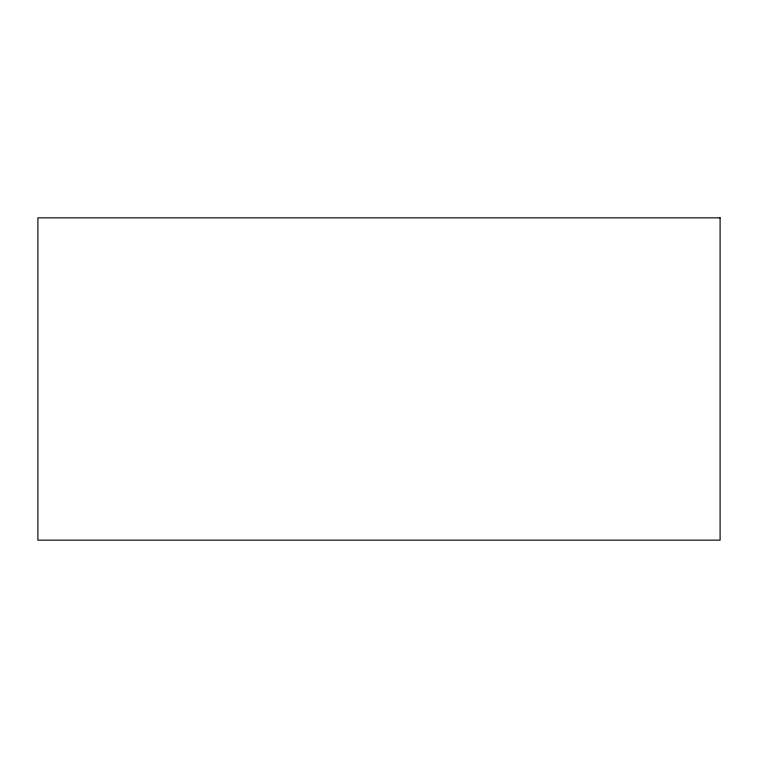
<?xml version="1.0" encoding="UTF-8"?>
<svg xmlns="http://www.w3.org/2000/svg" width="758" height="758" viewBox="0 0 758 758"><rect width="100%" height="100%" fill="white"/><g stroke="black" fill="none" stroke-linecap="round" stroke-linejoin="round"><path stroke-width="1.14" d="M720.1 217.849L37.9 217.849L37.9 540.151L720.1 540.151L720.1 217.849"/></g></svg>
